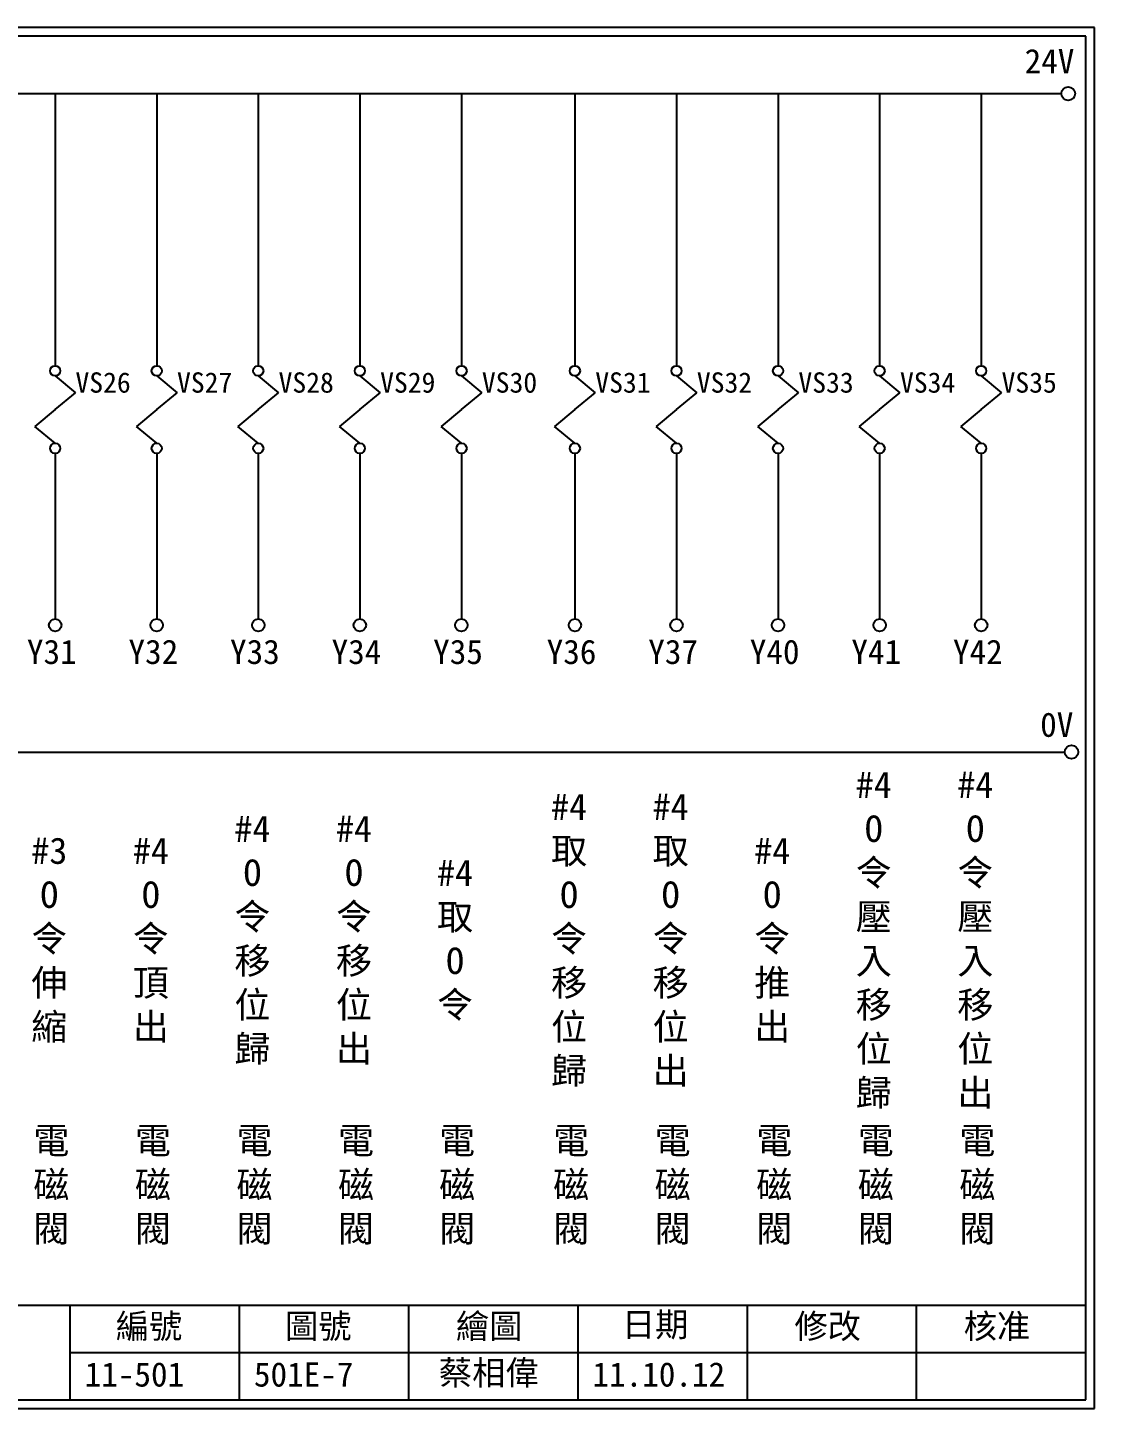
# Model space of a CAD drawing. Extents: x 926 to 1213, y 3 to 207.
# Drawn here: x 1055.2 to 1212.7, y 3 to 207 of the extents above; entities that cross this region are included whole.
import ezdxf

# ---------------------------------------------------------------- set-up
doc = ezdxf.new("R2010")
doc.units = 0
doc.layers.get('0').update_dxf_attribs({"linetype": 'CONTINUOUS'})
doc.layers.add('圖框層', color=7, linetype='CONTINUOUS')
doc.layers.add('標尺寸層', color=3, linetype='CONTINUOUS')
doc.styles.add('CNS', font='romanc.shx', dxfattribs={"bigfont": 'chineset.shx'})
doc.styles.add('STSL', font='KAIU.TTF')

msp = doc.modelspace()

# ---------------------------------------------------------------- linework, layer by layer
for centre in [(1208.88, 197.22), (1209.36, 99.96)]:
    msp.add_circle(centre, 1)
at = {"layer": '圖框層', "color": 7}
for p, q in [((1212.74, 206.97), (925.74, 206.97)), ((1212.74, 3), (1212.74, 206.97)), ((1211.49, 205.72), (926.99, 205.72)), ((1211.49, 4.25), (1211.49, 205.72)), ((926.99, 18.25), (1211.49, 18.25)), ((1061.49, 4.25), (1061.49, 18.25)), ((1086.49, 4.25), (1086.49, 18.25)), ((1111.49, 4.25), (1111.49, 18.25)), ((1136.49, 4.25), (1136.49, 18.25)), ((1161.49, 4.25), (1161.49, 18.25)), ((1186.49, 4.25), (1186.49, 18.25)), ((1061.49, 11.25), (1211.49, 11.25)), ((926.99, 4.25), (1211.49, 4.25)), ((925.74, 3), (1212.74, 3))]:
    msp.add_line(p, q, dxfattribs=at)
at = {"layer": '標尺寸層', "color": 7}
for p, q in [((930.28, 197.22), (1207.88, 197.22)), ((1059.25, 197.22), (1059.25, 157.03)), ((1074.25, 197.22), (1074.25, 157.03)), ((1089.25, 197.22), (1089.25, 157.03)), ((1104.25, 197.22), (1104.25, 157.03)), ((1119.28, 197.22), (1119.28, 157.03)), ((1136.02, 197.22), (1136.02, 157.03)), ((1151.02, 197.22), (1151.02, 157.03)), ((1166.02, 197.22), (1166.02, 157.03)), ((1181.02, 197.22), (1181.02, 157.03)), ((1196.02, 197.22), (1196.02, 157.03)), ((1059.25, 155.53), (1062.25, 153.04)), ((1074.25, 155.53), (1077.25, 153.04)), ((1089.25, 155.53), (1092.25, 153.04)), ((1104.25, 155.53), (1107.25, 153.04)), ((1119.28, 155.53), (1122.28, 153.04)), ((1136.02, 155.53), (1139.03, 153.04)), ((1151.02, 155.53), (1154.03, 153.04)), ((1166.02, 155.53), (1169.03, 153.04)), ((1181.02, 155.53), (1184.03, 153.04)), ((1196.02, 155.53), (1199.03, 153.04)), ((1059.25, 150.55), (1062.25, 153.04)), ((1074.25, 150.55), (1077.25, 153.04)), ((1089.25, 150.55), (1092.25, 153.04)), ((1104.25, 150.55), (1107.25, 153.04)), ((1119.28, 150.55), (1122.28, 153.04)), ((1136.02, 150.55), (1139.03, 153.04)), ((1151.02, 150.55), (1154.03, 153.04)), ((1166.02, 150.55), (1169.03, 153.04)), ((1181.02, 150.55), (1184.03, 153.04)), ((1196.02, 150.55), (1199.03, 153.04)), ((1059.25, 150.55), (1056.25, 148.06)), ((1074.25, 150.55), (1071.25, 148.06)), ((1089.25, 150.55), (1086.25, 148.06)), ((1104.25, 150.55), (1101.25, 148.06)), ((1119.28, 150.55), (1116.28, 148.06)), ((1136.02, 150.55), (1133.02, 148.06)), ((1151.02, 150.55), (1148.02, 148.06)), ((1166.02, 150.55), (1163.02, 148.06)), ((1181.02, 150.55), (1178.02, 148.06)), ((1196.02, 150.55), (1193.02, 148.06)), ((1059.25, 145.57), (1056.25, 148.06)), ((1074.25, 145.57), (1071.25, 148.06)), ((1089.25, 145.57), (1086.25, 148.06)), ((1104.25, 145.57), (1101.25, 148.06)), ((1119.28, 145.57), (1116.28, 148.06)), ((1136.02, 145.57), (1133.02, 148.06)), ((1151.02, 145.57), (1148.02, 148.06)), ((1166.02, 145.57), (1163.02, 148.06)), ((1181.02, 145.57), (1178.02, 148.06)), ((1196.02, 145.57), (1193.02, 148.06)), ((1059.25, 144.07), (1059.25, 119.62)), ((1074.25, 144.07), (1074.25, 119.62)), ((1089.25, 144.07), (1089.25, 119.62)), ((1104.25, 144.07), (1104.25, 119.62)), ((1119.28, 144.07), (1119.28, 119.62)), ((1136.02, 144.07), (1136.02, 119.62)), ((1151.02, 144.07), (1151.02, 119.62)), ((1166.02, 144.07), (1166.02, 119.62)), ((1181.02, 144.07), (1181.02, 119.62)), ((1196.02, 144.07), (1196.02, 119.62)), ((930.49, 99.96), (1208.36, 99.96))]:
    msp.add_line(p, q, dxfattribs=at)
for centre, radius in [((1059.25, 156.28), 0.751), ((1074.25, 156.28), 0.751), ((1089.25, 156.28), 0.751), ((1104.25, 156.28), 0.751), ((1119.28, 156.28), 0.751), ((1136.02, 156.28), 0.751), ((1151.02, 156.28), 0.751), ((1166.02, 156.28), 0.751), ((1181.02, 156.28), 0.751), ((1196.02, 156.28), 0.751), ((1059.25, 144.82), 0.751), ((1074.25, 144.82), 0.751), ((1089.25, 144.82), 0.751), ((1104.25, 144.82), 0.751), ((1119.28, 144.82), 0.751), ((1136.02, 144.82), 0.751), ((1151.02, 144.82), 0.751), ((1166.02, 144.82), 0.751), ((1181.02, 144.82), 0.751), ((1196.02, 144.82), 0.751), ((1059.25, 118.7), 0.92), ((1074.25, 118.7), 0.92), ((1089.25, 118.7), 0.92), ((1104.25, 118.7), 0.92), ((1119.25, 118.7), 0.92), ((1136.02, 118.7), 0.92), ((1151.02, 118.7), 0.92), ((1166.02, 118.7), 0.92), ((1181.02, 118.7), 0.92), ((1196.02, 118.7), 0.92)]:
    msp.add_circle(centre, radius, dxfattribs=at)

# ---------------------------------------------------------------- texts
at = {"layer": '圖框層', "color": 4, "style": 'STSL'}
for s, height, p in [('24V', 3.6, (1202.44, 200.22)), ('VS26', 3, (1062.25, 153.04)), ('VS27', 3, (1077.25, 153.04)), ('VS28', 3, (1092.25, 153.04)), ('VS29', 3, (1107.25, 153.04)), ('VS30', 3, (1122.28, 153.04)), ('VS31', 3, (1139.03, 153.04)), ('VS32', 3, (1154.03, 153.04)), ('VS33', 3, (1169.03, 153.04)), ('VS34', 3, (1184.03, 153.04)), ('VS35', 3, (1199.03, 153.04)), ('Y31', 3.6, (1055.08, 112.96)), ('Y32', 3.6, (1070.08, 112.96)), ('Y33', 3.6, (1085.08, 112.96)), ('Y34', 3.6, (1100.08, 112.96)), ('Y35', 3.6, (1115.08, 112.96)), ('Y36', 3.6, (1131.85, 112.96)), ('Y37', 3.6, (1146.85, 112.96)), ('Y40', 3.6, (1161.85, 112.96)), ('Y41', 3.6, (1176.85, 112.96)), ('Y42', 3.6, (1191.85, 112.96)), ('0V', 3.6, (1204.74, 102.2)), ('編號', 3.6, (1068.21, 13.34)), ('圖號', 3.6, (1093.21, 13.34)), ('繪圖', 3.6, (1118.44, 13.34)), ('日期', 3.6, (1142.96, 13.59)), ('修改', 3.6, (1168.44, 13.34)), ('核准', 3.6, (1193.44, 13.34)), ('蔡相偉', 3.6, (1115.93, 6.47)), ('11-501', 3.6, (1063.61, 6.22)), ('501E-7', 3.6, (1088.61, 6.22)), ('11.10.12', 3.6, (1138.61, 6.22))]:
    msp.add_text(s, height=height, dxfattribs=at).set_placement(p)
at = {"layer": '標尺寸層', "color": 7, "char_height": 3.9, "attachment_point": 5, "style": 'CNS'}
for s, insert, width in [('{\\fDFKai-SB|b0|i0|c136|p65;#4\\PO令壓入移位歸}', (1180.16, 72.17), 2.8481), ('{\\fDFKai-SB|b0|i0|c136|p65;#4\\PO令壓入移位出}', (1195.16, 72.17), 2.8481), ('{\\fDFKai-SB|b0|i0|c136|p65;#4取\\PO令移位歸}', (1135.16, 72.17), 2.8481), ('{\\fDFKai-SB|b0|i0|c136|p65;#4取\\PO令移位出}', (1150.16, 72.17), 2.8481), ('{\\fDFKai-SB|b0|i0|c136|p65;#4\\PO令移位歸}', (1088.39, 72.17), 2.8481), ('{\\fDFKai-SB|b0|i0|c136|p65;#4\\PO令移位出}', (1103.39, 72.17), 2.8481), ('{\\fDFKai-SB|b0|i0|c136|p65;#3\\PO令伸縮}', (1058.39, 72.17), 2.8481), ('{\\fDFKai-SB|b0|i0|c136|p65;#4\\PO令頂出}', (1073.39, 72.17), 2.8481), ('{\\fDFKai-SB|b0|i0|c136|p65;#4\\PO令推出}', (1165.16, 72.17), 2.8481), ('{\\fDFKai-SB|b0|i0|c136|p65;#4\\P取O令}', (1118.32, 72.16), 2.8481), ('{\\fDFKai-SB|b0|i0|c136|p65;電磁閥}', (1058.69, 35.84), 8.6627), ('{\\fDFKai-SB|b0|i0|c136|p65;電磁閥}', (1073.69, 35.84), 8.6627), ('{\\fDFKai-SB|b0|i0|c136|p65;電磁閥}', (1088.69, 35.84), 8.6627), ('{\\fDFKai-SB|b0|i0|c136|p65;電磁閥}', (1103.69, 35.84), 8.6627), ('{\\fDFKai-SB|b0|i0|c136|p65;電磁閥}', (1118.62, 35.84), 8.6627), ('{\\fDFKai-SB|b0|i0|c136|p65;電磁閥}', (1135.46, 35.84), 8.6627), ('{\\fDFKai-SB|b0|i0|c136|p65;電磁閥}', (1150.46, 35.84), 8.6627), ('{\\fDFKai-SB|b0|i0|c136|p65;電磁閥}', (1165.46, 35.84), 8.6627), ('{\\fDFKai-SB|b0|i0|c136|p65;電磁閥}', (1180.46, 35.84), 8.6627), ('{\\fDFKai-SB|b0|i0|c136|p65;電磁閥}', (1195.46, 35.84), 8.6627)]:
    msp.add_mtext(s, dxfattribs=dict(at, insert=insert, width=width))

doc.saveas('drawing.dxf')
